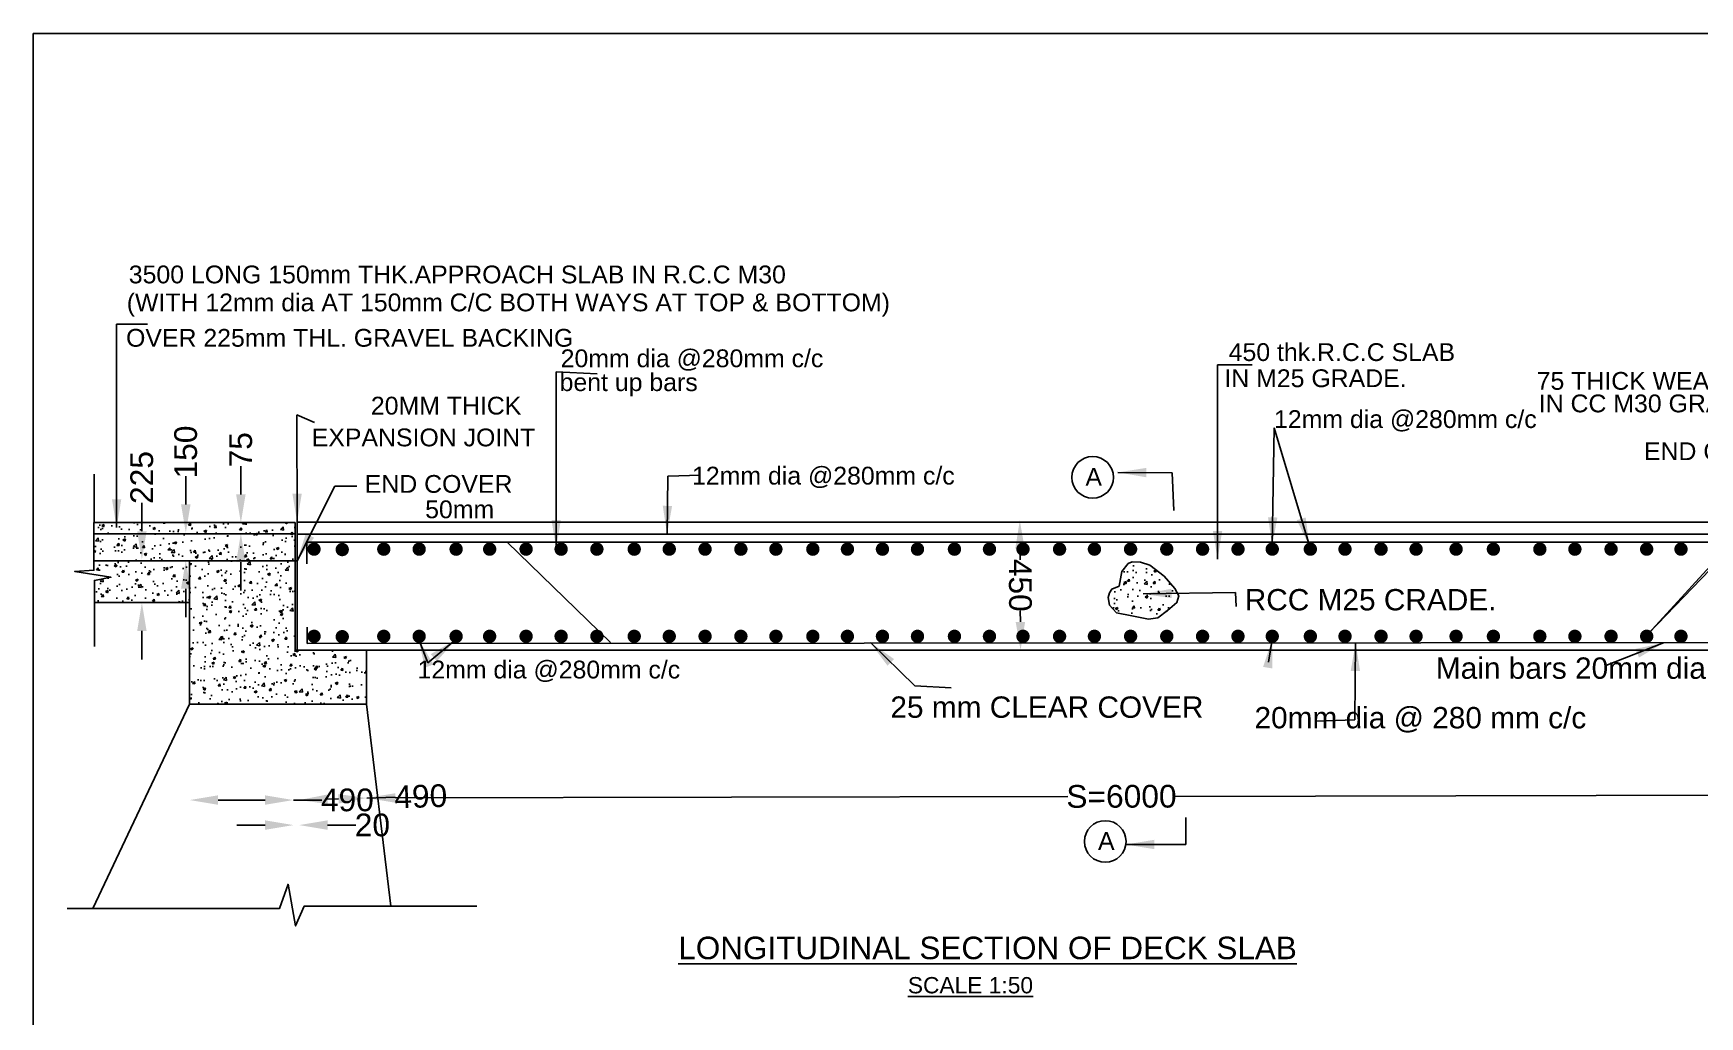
# Model space of a CAD drawing. Header units: millimetres. Extents: x 107893 to 120395, y 5183 to 13696.
# Drawn here: x 107893 to 113763, y 10234 to 13696 of the extents above; entities that cross this region are included whole.
import ezdxf

# ---------------------------------------------------------------- set-up
doc = ezdxf.new("R2010")
doc.units = ezdxf.units.MM
doc.header["$MEASUREMENT"] = 0
doc.layers.add('DRAWING', color=7, linetype='Continuous')
doc.layers.add('TEXT', color=7, linetype='Continuous')
doc.styles.get("Standard").update_dxf_attribs({"font": 'arial.ttf'})
doc.dimstyles.get("Standard").update_dxf_attribs({"dimtxt": 110, "dimasz": 100, "dimexe": 0.18, "dimexo": 0.0625, "dimgap": 0.09, "dimtad": 0, "dimdec": 0, "dimzin": 0, "dimdsep": 46, "dimtxsty": 'Standard', "dimcen": 0.09, "dimse1": 1, "dimse2": 1, "dimadec": 0, "dimazin": 0, "dimtfac": 1, "dimtdec": 0, "dimtofl": 0, "dimtmove": 0, "dimatfit": 3, "dimfxl": 1, "dimtolj": 1, "dimtzin": 0, "dimarcsym": 0})
pattern_1 = [(50, (106250.096, 4181.03), (89.8713, -7.8627), [9.39735, -103.3709]), (355, (106250.1, 4181.03), (-17.3853, 94.2482), [7.5179, -82.6967]), (100.4514, (106257.585, 4180.37), (72.486, 86.3855), [7.9865, -87.85174]), (46.1842, (106250.1, 4206.09), (133.7233, -20.7392), [14.096, -155.0563]), (96.6356, (106261.24, 4204.36), (117.1113, 122.0552), [11.9798, -131.7777]), (351.1842, (106250.1, 4206.09), (117.1113, 122.0552), [11.2768, -124.045]), (21, (106262.626, 4199.82), (74.7913, -50.44736), [9.39735, -103.3709]), (326, (106262.63, 4199.82), (30.4869, 90.8599), [7.5179, -82.6967]), (71.4514, (106268.86, 4195.62), (105.2782, 40.4125), [7.9865, -87.85174]), (37.5, (106250.096, 4181.028), (1.52361, 41.71095), [0, -81.69433, 0, -83.9497, 0, -83.00996]), (7.5, (106250.096, 4181.028), (32.9621, 49.41902), [0, -47.86386, 0, -79.81486, 0, -31.63776]), (327.5, (106222.154, 4181.028), (66.88691, -2.82608), [0, -31.3245, 0, -97.73248, 0, -129.6835]), (317.5, (106209.625, 4181.03), (73.0721, 12.54296), [0, -40.72187, 0, -64.9044, 0, -92.09407])]

# ---------------------------------------------------------------- blocks, each defined once
blk = doc.blocks.new('*D18')
at = {"layer": 'Defpoints', "color": 0}
for p in [(108443.6, 10979.3), (108809.3, 10996.5), (108809.3, 10979.3)]:
    blk.add_point(p, dxfattribs=at)
at = {"layer": 'TEXT', "color": 0, "lineweight": -2}
for p, q in [((108543.6, 10996.5), (108709.3, 10996.5)), ((108809.3, 10996.5), (108909.3, 10996.5))]:
    blk.add_line(p, q, dxfattribs=at)
at = {"layer": 'TEXT', "color": 0}
for points in [[(108543.6, 11013.1), (108543.6, 10979.8), (108443.6, 10996.5)], [(108709.3, 11013.1), (108709.3, 10979.8), (108809.3, 10996.5)]]:
    blk.add_solid(points, dxfattribs=at)
at = {"layer": 'TEXT', "color": 0, "insert": (108999.2, 10996.5), "char_height": 80, "attachment_point": 5}
blk.add_mtext('\\A1;490', dxfattribs=at)
blk = doc.blocks.new('*D19')
at = {"layer": 'Defpoints', "color": 0}
for p in [(109067.9, 10991.8), (114384.7, 11014.6), (114384.7, 11002.8)]:
    blk.add_point(p, dxfattribs=at)
at = {"layer": 'TEXT', "color": 0, "lineweight": -2}
for p, q in [((109167.9, 11003.9), (111537.2, 11008.7)), ((114284.7, 11014.4), (111915.4, 11009.5))]:
    blk.add_line(p, q, dxfattribs=at)
at = {"layer": 'TEXT', "color": 0}
for points in [[(109167.9, 11020.5), (109167.9, 10987.2), (109067.9, 11003.7)], [(114284.7, 11031.1), (114284.7, 10997.7), (114384.7, 11014.6)]]:
    blk.add_solid(points, dxfattribs=at)
at = {"layer": 'TEXT', "color": 0, "insert": (111726.3, 11009.1), "char_height": 80, "attachment_point": 5, "rotation": 0.11805}
blk.add_mtext('\\A1;S=6000', dxfattribs=at)
blk = doc.blocks.new('*D20')
at = {"layer": 'Defpoints', "color": 0}
for p in [(108809.3, 10996.5), (108829.5, 10996.5), (108829.5, 10908.3)]:
    blk.add_point(p, dxfattribs=at)
at = {"layer": 'TEXT', "color": 0, "lineweight": -2}
for p, q in [((108709.3, 10908.3), (108609.3, 10908.3)), ((108929.5, 10908.3), (109029.5, 10908.3))]:
    blk.add_line(p, q, dxfattribs=at)
at = {"layer": 'TEXT', "color": 0}
for points in [[(108709.3, 10925), (108709.3, 10891.6), (108809.3, 10908.3)], [(108929.5, 10925), (108929.5, 10891.6), (108829.5, 10908.3)]]:
    blk.add_solid(points, dxfattribs=at)
at = {"layer": 'TEXT', "color": 0, "insert": (109087.4, 10908.3), "char_height": 80, "attachment_point": 5}
blk.add_mtext('\\A1;20', dxfattribs=at)
blk = doc.blocks.new('*D21')
at = {"layer": 'Defpoints', "color": 0}
for p in [(108829.5, 10996.5), (109067.9, 11003.7), (109067.9, 11003.7)]:
    blk.add_point(p, dxfattribs=at)
at = {"layer": 'TEXT', "color": 0, "lineweight": -2}
for p, q in [((108929.4, 10999.5), (108968, 11000.6)), ((109067.9, 11003.7), (109167.9, 11006.7))]:
    blk.add_line(p, q, dxfattribs=at)
at = {"layer": 'TEXT', "color": 0}
for points in [[(108928.9, 11016.1), (108929.9, 10982.8), (108829.5, 10996.5)], [(108967.5, 11017.3), (108968.5, 10984), (109067.9, 11003.7)]]:
    blk.add_solid(points, dxfattribs=at)
at = {"layer": 'TEXT', "color": 0, "insert": (109257.8, 11009.4), "char_height": 80, "attachment_point": 5, "rotation": 1.73109}
blk.add_mtext('\\A1;490', dxfattribs=at)
blk = doc.blocks.new('*D25')
at = {"layer": 'Defpoints', "color": 0}
for p in [(111343.4, 11981.4), (111368.2, 11981.5), (111346, 11523.9)]:
    blk.add_point(p, dxfattribs=at)
at = {"layer": 'TEXT', "color": 0, "lineweight": -2}
for p, q in [((111368.8, 11881.5), (111369, 11842.7)), ((111370.2, 11624), (111370, 11662.8))]:
    blk.add_line(p, q, dxfattribs=at)
at = {"layer": 'TEXT', "color": 0}
for points in [[(111385.5, 11881.6), (111352.1, 11881.4), (111368.2, 11981.5)], [(111386.9, 11624.1), (111353.6, 11623.9), (111370.8, 11524)]]:
    blk.add_solid(points, dxfattribs=at)
at = {"layer": 'TEXT', "color": 0, "insert": (111369.5, 11752.8), "char_height": 80, "attachment_point": 5, "rotation": 270.31799}
blk.add_mtext('\\A1;450', dxfattribs=at)
blk = doc.blocks.new('*D27')
at = {"layer": 'Defpoints', "color": 0}
for p in [(108275.3, 11842.9), (108326.7, 11842.9), (108315.3, 11691.9)]:
    blk.add_point(p, dxfattribs=at)
at = {"layer": 'TEXT', "color": 0, "lineweight": -2}
for p, q in [((108275.3, 11942.9), (108275.3, 12042.9)), ((108275.3, 11591.9), (108275.3, 11491.9))]:
    blk.add_line(p, q, dxfattribs=at)
at = {"layer": 'TEXT', "color": 0}
for points in [[(108258.7, 11942.9), (108292, 11942.9), (108275.3, 11842.9)], [(108258.7, 11591.9), (108292, 11591.9), (108275.3, 11691.9)]]:
    blk.add_solid(points, dxfattribs=at)
at = {"layer": 'TEXT', "color": 0, "insert": (108275.3, 12132.3), "char_height": 80, "attachment_point": 5, "rotation": 90}
blk.add_mtext('\\A1;225', dxfattribs=at)
blk = doc.blocks.new('*D28')
at = {"layer": 'Defpoints', "color": 0}
for p in [(108430, 11937.6), (108445.5, 11937.6), (108444.1, 11840.6)]:
    blk.add_point(p, dxfattribs=at)
at = {"layer": 'TEXT', "color": 0, "lineweight": -2}
for p, q in [((108430, 12037.6), (108430, 12137.6)), ((108430, 11740.6), (108430, 11640.6))]:
    blk.add_line(p, q, dxfattribs=at)
at = {"layer": 'TEXT', "color": 0}
for points in [[(108413.3, 12037.6), (108446.7, 12037.6), (108430, 11937.6)], [(108413.3, 11740.6), (108446.7, 11740.6), (108430, 11840.6)]]:
    blk.add_solid(points, dxfattribs=at)
at = {"layer": 'TEXT', "color": 0, "insert": (108430, 12222.1), "char_height": 80, "attachment_point": 5, "rotation": 90}
blk.add_mtext('\\A1;150', dxfattribs=at)
blk = doc.blocks.new('*D29')
at = {"layer": 'Defpoints', "color": 0}
for p in [(108580.4, 11934.7), (108584.7, 11972.7), (108624, 11972.7)]:
    blk.add_point(p, dxfattribs=at)
at = {"layer": 'TEXT', "color": 0, "lineweight": -2}
for p, q in [((108624, 12072.7), (108624, 12172.7)), ((108624, 11834.7), (108624, 11734.7))]:
    blk.add_line(p, q, dxfattribs=at)
at = {"layer": 'TEXT', "color": 0}
for points in [[(108607.4, 12072.7), (108640.7, 12072.7), (108624, 11972.7)], [(108607.4, 11834.7), (108640.7, 11834.7), (108624, 11934.7)]]:
    blk.add_solid(points, dxfattribs=at)
at = {"layer": 'TEXT', "color": 0, "insert": (108624, 12230), "char_height": 80, "attachment_point": 5, "rotation": 90}
blk.add_mtext('\\A1;75', dxfattribs=at)

msp = doc.modelspace()

# ---------------------------------------------------------------- hatches: boundary and pattern name
at = {"layer": 'DRAWING'}
h = msp.add_hatch(dxfattribs=at)
h.set_pattern_fill('AR-CONC', color=256, scale=12.529806)
h.set_pattern_definition(pattern_1)
h.paths.add_polyline_path([(108442.8, 11333.8), (109066.9, 11333.8), (109066.9, 11523.9), (108822.3, 11523.9), (108814.9, 11523.9), (108814.9, 11838.6), (108442.8, 11838.6)])
h.paths.add_polyline_path([(108106.7, 11933.8), (108106.6, 11838.6), (108814.9, 11838.6), (108814.9, 11933.8)])
h.paths.add_polyline_path([(108106.7, 11973.6), (108106.7, 11933.8), (108814.9, 11933.8), (108814.9, 11973.6)])
h.paths.add_polyline_path([(108108, 11770.1), (108108, 11692.2), (108442.8, 11692.2), (108442.8, 11838.6), (108106.6, 11838.6), (108106.6, 11806), (108038.9, 11801.8), (108166.1, 11781.1)])
h = msp.add_hatch(dxfattribs=at)
h.set_pattern_fill('AR-CONC', color=256, scale=12.529806)
h.set_pattern_definition(pattern_1)
h.paths.add_polyline_path([(111718.7, 11749.9), (111691.9, 11739.7), (111684.1, 11726.3), (111679.3, 11709.8), (111684.1, 11683.1), (111709.2, 11655.6), (111762.8, 11645.3), (111821.8, 11633.5), (111854.1, 11638.3), (111888.7, 11664.2), (111921.7, 11691.7), (111928, 11715.3), (111914.7, 11742), (111876.9, 11784.5), (111826.5, 11823.8), (111793.5, 11834), (111763.5, 11835.6), (111750.2, 11829.3), (111728.1, 11801)])

# ---------------------------------------------------------------- linework, layer by layer
at = {"layer": 'Defpoints'}
msp.add_lwpolyline([(108858.1, 11605.7), (108858.1, 11550.4), (108858.1, 11547.9), (114743.3, 11550.9), (114743.3, 11550.9)], dxfattribs=at)
at = {"layer": 'DRAWING'}
for points in [[(108822.3, 11523.9), (108814.9, 11523.9), (108814.9, 11973.6), (108106.7, 11973.6)], [(108814.9, 11933.8), (108106.7, 11933.8)], [(108822.3, 11975.4), (108822.3, 11523.9), (114758.5, 11523.9), (114758.5, 11975.4)], [(108822.3, 11975.4), (114758.5, 11975.4)], [(108822.3, 11932.5), (114758.5, 11932.5)], [(108856.6, 11828.2), (108856.6, 11905), (114758.5, 11905)], [(109562.6, 11905), (109926.4, 11550.9)], [(113582.7, 11583.2), (113877.4, 11905)], [(108442.8, 11838.6), (108106.6, 11838.6)], [(109066.9, 11523.9), (109066.9, 11333.8), (108442.8, 11333.8), (108442.8, 11838.6), (108822.3, 11838.6)], [(111718.7, 11749.9), (111728.1, 11801), (111750.2, 11829.3), (111763.5, 11835.6), (111793.5, 11834), (111826.5, 11823.8), (111876.9, 11784.5), (111914.7, 11742), (111928, 11715.3), (111921.7, 11691.7), (111888.7, 11664.2), (111854.1, 11638.3), (111821.8, 11633.5), (111762.8, 11645.3), (111709.2, 11655.6), (111684.1, 11683.1), (111679.3, 11709.8), (111684.1, 11726.3), (111691.9, 11739.7), (111718.7, 11749.9)], [(108442.8, 11692.2), (108108, 11692.2)], [(108442.8, 11333.8), (108102.8, 10614.1)], [(109066.9, 11333.8), (109152.5, 10623.1)], [(108011.7, 10614.1), (108759.6, 10614.1), (108790.1, 10700.1), (108817, 10553.2), (108847.5, 10623.1), (109455.4, 10623.1)]]:
    msp.add_lwpolyline(points, dxfattribs=at)
at = {"layer": 'DRAWING', "const_width": 23.5}
for points in [[(108870.2, 11880, 1), (108893.6, 11880, 1)], [(108969.4, 11878.6, 1), (108992.9, 11878.6, 1)], [(109115.7, 11880, 1), (109139.2, 11880, 1)], [(109240.5, 11880, 1), (109263.9, 11880, 1)], [(109370.6, 11880, 1), (109394.1, 11880, 1)], [(109488.7, 11880, 1), (109512.2, 11880, 1)], [(109617.1, 11880, 1), (109640.6, 11880, 1)], [(109740.5, 11880, 1), (109764, 11880, 1)], [(109866.6, 11880, 1), (109890.1, 11880, 1)], [(109998.1, 11880, 1), (110021.6, 11880, 1)], [(110121.5, 11880, 1), (110145, 11880, 1)], [(110247.7, 11880, 1), (110271.1, 11880, 1)], [(110373.8, 11880, 1), (110397.3, 11880, 1)], [(110497.2, 11880, 1), (110520.7, 11880, 1)], [(110627.3, 11880, 1), (110650.8, 11880, 1)], [(110749.2, 11880, 1), (110772.6, 11880, 1)], [(110872.6, 11880, 1), (110896.1, 11880, 1)], [(110996, 11880, 1), (111019.5, 11880, 1)], [(111126.2, 11880, 1), (111149.7, 11880, 1)], [(111249.6, 11880, 1), (111273.1, 11880, 1)], [(111367.7, 11880, 1), (111391.2, 11880, 1)], [(111496.5, 11880, 1), (111520, 11880, 1)], [(111619.3, 11880, 1), (111642.8, 11880, 1)], [(111746.7, 11880, 1), (111770.2, 11880, 1)], [(111874.2, 11880, 1), (111897.7, 11880, 1)], [(112000.3, 11880, 1), (112023.8, 11880, 1)], [(112125.1, 11880, 1), (112148.6, 11880, 1)], [(112245.8, 11880, 1), (112269.3, 11880, 1)], [(112380, 11880, 1), (112403.5, 11880, 1)], [(112502.1, 11880, 1), (112525.6, 11880, 1)], [(112629.1, 11880, 1), (112652.6, 11880, 1)], [(112752.5, 11880, 1), (112776, 11880, 1)], [(112893.4, 11880, 1), (112916.9, 11880, 1)], [(113024.9, 11880, 1), (113048.3, 11880, 1)], [(113188.5, 11880, 1), (113212, 11880, 1)], [(113312, 11880, 1), (113335.5, 11880, 1)], [(113439.4, 11880, 1), (113462.9, 11880, 1)], [(113564.9, 11880, 1), (113588.4, 11880, 1)], [(113685.7, 11880, 1), (113709.2, 11880, 1)], [(108870.2, 11573.1, 1), (108893.6, 11573.1, 1)], [(108969.4, 11571.7, 1), (108992.9, 11571.7, 1)], [(109115.7, 11573.1, 1), (109139.2, 11573.1, 1)], [(109240.5, 11573.1, 1), (109263.9, 11573.1, 1)], [(109370.6, 11573.1, 1), (109394.1, 11573.1, 1)], [(109488.7, 11573.1, 1), (109512.2, 11573.1, 1)], [(109617.1, 11573.1, 1), (109640.6, 11573.1, 1)], [(109740.5, 11573.1, 1), (109764, 11573.1, 1)], [(109866.6, 11573.1, 1), (109890.1, 11573.1, 1)], [(109998.1, 11573.1, 1), (110021.6, 11573.1, 1)], [(110121.5, 11573.1, 1), (110145, 11573.1, 1)], [(110247.7, 11573.1, 1), (110271.1, 11573.1, 1)], [(110373.8, 11573.1, 1), (110397.3, 11573.1, 1)], [(110497.2, 11573.1, 1), (110520.7, 11573.1, 1)], [(110627.3, 11573.1, 1), (110650.8, 11573.1, 1)], [(110749.2, 11573.1, 1), (110772.6, 11573.1, 1)], [(110872.6, 11573.1, 1), (110896.1, 11573.1, 1)], [(110996, 11573.1, 1), (111019.5, 11573.1, 1)], [(111126.2, 11573.1, 1), (111149.7, 11573.1, 1)], [(111249.6, 11573.1, 1), (111273.1, 11573.1, 1)], [(111367.7, 11573.1, 1), (111391.2, 11573.1, 1)], [(111496.5, 11573.1, 1), (111520, 11573.1, 1)], [(111619.3, 11573.1, 1), (111642.8, 11573.1, 1)], [(111746.7, 11573.1, 1), (111770.2, 11573.1, 1)], [(111874.2, 11573.1, 1), (111897.7, 11573.1, 1)], [(112000.3, 11573.1, 1), (112023.8, 11573.1, 1)], [(112125.1, 11573.1, 1), (112148.6, 11573.1, 1)], [(112245.8, 11573.1, 1), (112269.3, 11573.1, 1)], [(112380, 11573.1, 1), (112403.5, 11573.1, 1)], [(112502.1, 11573.1, 1), (112525.6, 11573.1, 1)], [(112629.1, 11573.1, 1), (112652.6, 11573.1, 1)], [(112752.5, 11573.1, 1), (112776, 11573.1, 1)], [(112893.4, 11573.1, 1), (112916.9, 11573.1, 1)], [(113024.9, 11573.1, 1), (113048.3, 11573.1, 1)], [(113188.5, 11573.1, 1), (113212, 11573.1, 1)], [(113312, 11573.1, 1), (113335.5, 11573.1, 1)], [(113439.4, 11573.1, 1), (113462.9, 11573.1, 1)], [(113564.9, 11573.1, 1), (113588.4, 11573.1, 1)], [(113685.7, 11573.1, 1), (113709.2, 11573.1, 1)]]:
    msp.add_lwpolyline(points, format="xyb", close=True, dxfattribs=at)
at = {"layer": 'TEXT'}
msp.add_lwpolyline([(107892.9, 13696.5), (120395.3, 13696.5), (120395.3, 5183), (107892.9, 5183)], close=True, dxfattribs=at)
for points in [[(108106.7, 12143.6), (108106.6, 11806), (108038.9, 11801.8), (108166.1, 11781.1), (108108, 11770.1), (108108, 11536.7)], [(113582.7, 11583.2), (113893.1, 11905)]]:
    msp.add_lwpolyline(points, dxfattribs=at)
for centre in [(111624.8, 12132.8), (111669.2, 10850.6)]:
    msp.add_circle(centre, 73.3, dxfattribs=at)

# ---------------------------------------------------------------- texts
for s, height, p in [('3500 LONG 150mm THK.APPROACH SLAB IN R.C.C M30', 62.649, (108229.2, 12816.1)), ('(WITH 12mm dia AT 150mm C/C BOTH WAYS AT TOP & BOTTOM)', 62.649, (108222, 12717.6)), ('OVER 225mm THL. GRAVEL BACKING', 62.649, (108219.6, 12592.9)), ('20mm dia @280mm c/c', 62.649, (109750.7, 12520.8)), ('450 thk.R.C.C SLAB', 62.649, (112104, 12542.6)), ('IN M25 GRADE.', 62.649, (112089, 12450.6)), ('75 THICK WEARING COAT', 62.649, (113189.1, 12441.3)), ('bent up bars', 62.649, (109747, 12436.7)), ('20MM THICK', 62.65, (109082.1, 12354.1)), ('IN CC M30 GRADE', 62.649, (113196.6, 12361.9)), ('12mm dia @280mm c/c', 62.649, (112263.8, 12306.7)), ('EXPANSION JOINT', 62.649, (108873.8, 12242.1)), ('END COVER 50 mm', 62.649, (113567.1, 12193.6)), ('12mm dia @280mm c/c', 62.649, (110213.6, 12107.6)), ('A', 62.6, (111599.4, 12103.2)), ('END COVER', 62.65, (109060.6, 12078.4)), ('50mm', 62.65, (109273.3, 11989)), ('RCC M25 CRADE.', 75.179, (112160.6, 11664.4)), ('12mm dia @280mm c/c', 62.649, (109246.4, 11424.7)), ('Main bars 20mm dia @ 140 mm c/c', 75.179, (112833.9, 11423.5)), ('25 mm CLEAR COVER', 75.179, (110912.2, 11286.2)), (' 20mm dia @ 280 mm c/c', 75.179, (112165.8, 11249)), ('A', 62.6, (111643.7, 10821.1)), ('%%ULONGITUDINAL SECTION OF DECK SLAB', 79.305, (110165.2, 10436.1)), ('%%USCALE 1:50', 57.388, (110973.7, 10315.8))]:
    msp.add_text(s, height=height, dxfattribs=at).set_placement(p)

# ---------------------------------------------------------------- dimensions: what is measured, and where the dimension line sits
for base, p1, p2, text, picture, middle in [((108430, 11937.6), (108444.1, 11840.6), (108445.5, 11937.6), '150', '*D28', (108430, 12222.1)), ((108624, 11972.7), (108580.4, 11934.7), (108584.7, 11972.7), '75', '*D29', (108624, 12230)), ((108275.3, 11842.9), (108315.3, 11691.9), (108326.7, 11842.9), '225', '*D27', (108275.3, 12132.3))]:
    dim = msp.add_linear_dim(base=base, p1=p1, p2=p2, angle=90, text=text, dimstyle='Standard', override={"dimtxt": 80, "dimfxl": 2000}, dxfattribs=at)
    dim.commit()
    dim.dimension.update_dxf_attribs({"geometry": picture, "text_midpoint": middle})
for p1, p2, distance, text, picture, middle in [((111346, 11523.9), (111343.4, 11981.4), -24.8, '450', '*D25', (111369.5, 11752.8)), ((108443.6, 10979.3), (108809.3, 10979.3), 17.1, '490', '*D18', (108999.2, 10996.5)), ((108829.5, 10996.5), (109067.9, 11003.7), 0, '490', '*D21', (109257.8, 11009.4)), ((109067.9, 10991.8), (114384.7, 11002.8), 11.8, 'S=6000', '*D19', (111726.3, 11009.1)), ((108809.3, 10996.5), (108829.5, 10996.5), -88.2, '20', '*D20', (109087.4, 10908.3))]:
    dim = msp.add_aligned_dim(p1=p1, p2=p2, distance=distance, text=text, dimstyle='Standard', override={"dimtxt": 80, "dimfxl": 2000}, dxfattribs=at)
    dim.commit()
    dim.dimension.update_dxf_attribs({"geometry": picture, "text_midpoint": middle})

# ---------------------------------------------------------------- leaders
at = {"layer": 'Defpoints'}
for points in [[(112257.6, 11891.7), (112263.8, 12306.7)], [(112388.4, 11891.2), (112263.8, 12306.7)], [(110125.5, 11932.5), (110128.2, 12136.8), (110243.4, 12140.7)], [(109250.6, 11561.4), (109282.5, 11480.2)], [(109380.9, 11561.4), (109282.5, 11480.2)], [(112257.6, 11561.3), (112244.5, 11482)]]:
    msp.add_leader(points, dimstyle='Standard', override={"dimgap": 0.09, "dimtad": 0, "dimfxl": 2000}, dxfattribs=at)
at = {"layer": 'TEXT'}
for points, override in [([(108186.4, 11955.9), (108186.4, 12672), (108295.6, 12672)], {"dimgap": 0.09, "dimtad": 0, "dimfxl": 2000}), ([(109734.9, 11882.9), (109734.9, 12504.3), (109878.9, 12498)], {"dimgap": 0.09, "dimtad": 0}), ([(112064.9, 11844.3), (112064.9, 12529.5), (112186.8, 12529.5)], {"dimgap": 0.09, "dimtad": 0, "dimfxl": 2000}), ([(108822.3, 11975.4), (108821.5, 12352.9), (108883.7, 12326.6)], {"dimgap": 0.09, "dimtad": 0}), ([(111713.5, 12150.4), (111904.7, 12148.9), (111910.6, 12015.7)], {"dimgap": 0.09, "dimtad": 0}), ([(108822.3, 11838.6), (108955.5, 12101.9), (109032.1, 12101.9)], {"dimgap": 0.09, "dimtad": 0}), ([(111802.8, 11722.3), (112128.6, 11727.6), (112130.3, 11678.6)], {"dimgap": 0.09, "dimtad": 0}), ([(110841.9, 11550.9), (110998.3, 11399), (111126.2, 11391.9)], {"dimgap": 0.09, "dimtad": 0}), ([(112551.3, 11550.9), (112548.9, 11278.5), (112413.9, 11273.8)], {"dimgap": 0.09, "dimtad": 0}), ([(113636.4, 11550.3), (113432.9, 11469.9)], {"dimgap": 0.09, "dimtad": 0, "dimfxl": 2000}), ([(111741.7, 10840), (111953.2, 10840), (111953.2, 10934.9)], {"dimgap": 0.09, "dimtad": 0})]:
    msp.add_leader(points, dimstyle='Standard', override=override, dxfattribs=at)

doc.saveas('drawing.dxf')
